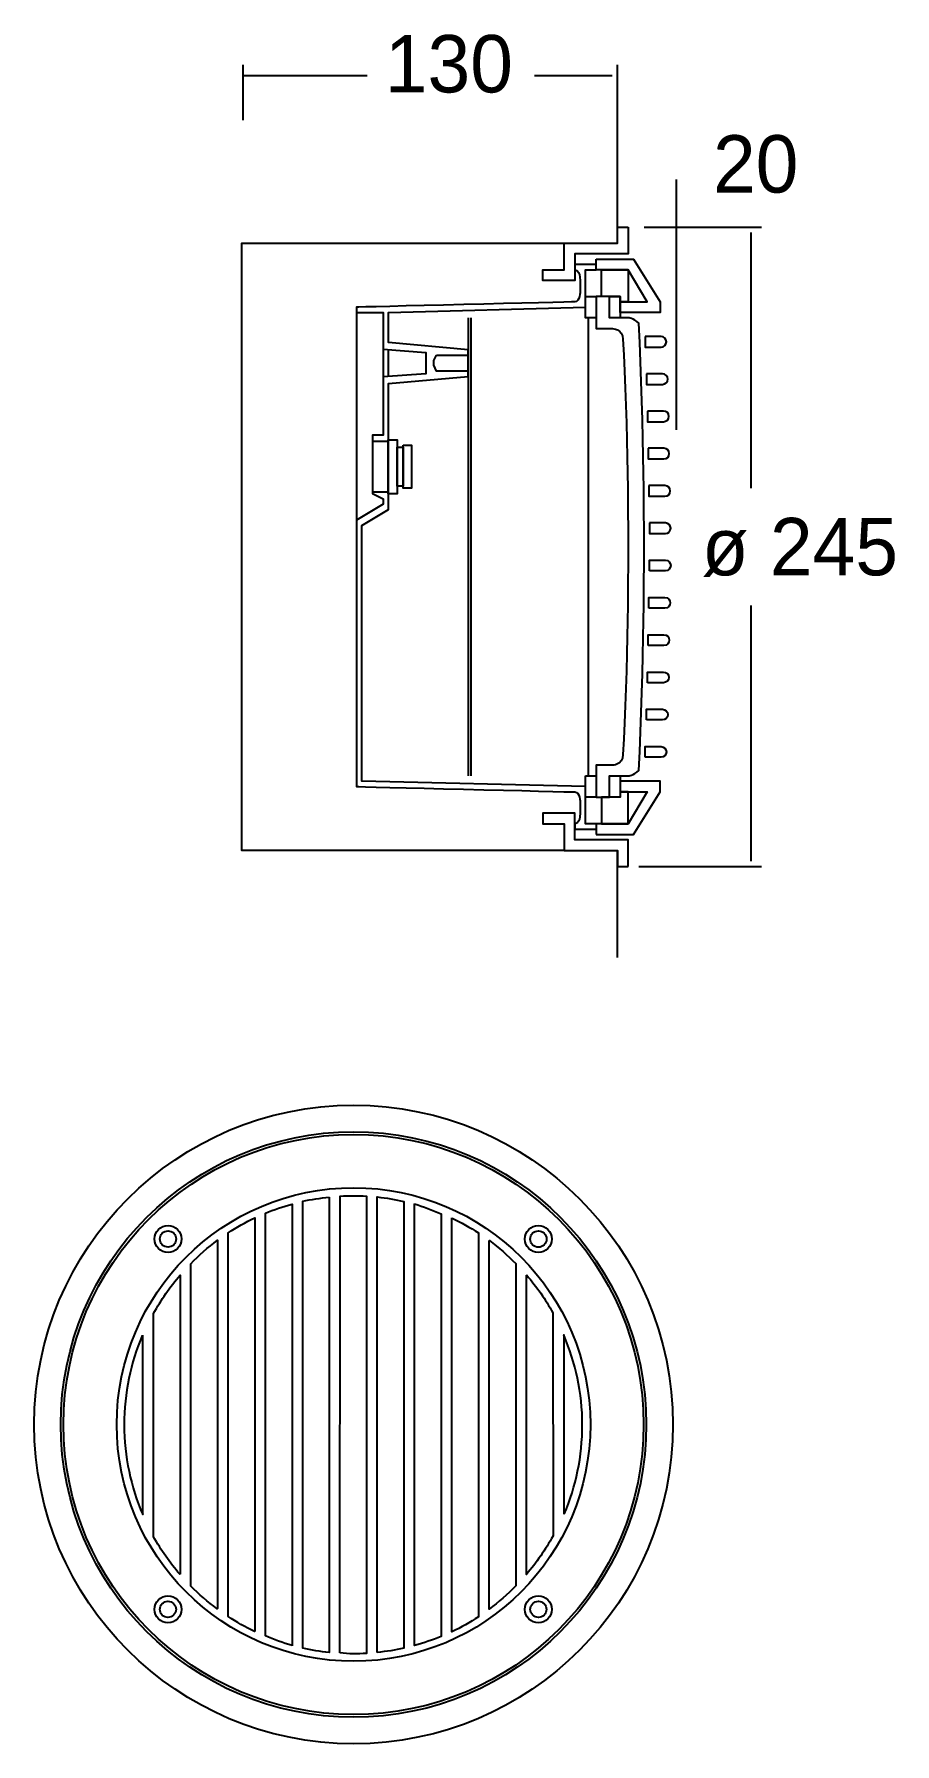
# Model space of a CAD drawing. Extents: x 16 to 146, y 18 to 274.
import ezdxf

# ---------------------------------------------------------------- set-up
doc = ezdxf.new("R2010")
doc.units = 0
doc.layers.add('LIVELLO_1', color=160, linetype='Continuous')
doc.styles.add('STD', font='txt')

# ---------------------------------------------------------------- blocks, each defined once
blk = doc.blocks.new('AI9-BLK1')
at = {"layer": 'LIVELLO_1', "color": 7}
for p, q in [((-31.88, 115.01), (-31.88, 123.31)), ((24.26, 116.92), (24.26, 123.31)), ((-31.88, 121.71), (-13.28, 121.71)), ((11.81, 121.71), (23.46, 121.71)), ((24.26, 96.53), (24.26, 118.77)), ((33.04, 106.12), (33.04, 68.56)), ((28.25, 98.93), (45.83, 98.93)), ((44.23, 98.13), (44.23, 59.77)), ((-14.89, 86.94), (-14.89, 53.38)), ((1.88, 85.34), (1.88, 16.63)), ((2.28, 85.34), (2.28, 16.63)), ((19.86, 85.34), (19.86, 16.63)), ((-10.9, 82.14), (-10.9, 74.96)), ((-10.1, 76.55), (-10.1, 80.55)), ((44.23, 42.2), (44.23, 3.85)), ((24.26, -10.62), (24.26, 5.44)), ((27.45, 3.05), (45.83, 3.05))]:
    blk.add_line(p, q, dxfattribs=at)
for points in [[(25.85, 98.93), (25.85, 94.93), (17.86, 94.93), (17.86, 94.13), (17.86, 90.93), (13.07, 90.93), (13.07, 92.53), (16.27, 92.53), (16.27, 96.53), (24.26, 96.53), (24.26, 98.93)], [(21.06, 94.13), (26.65, 94.13), (30.65, 87.74), (30.65, 86.14), (24.66, 86.14), (24.66, 87.74), (28.73, 87.74), (25.85, 92.53), (21.06, 92.53)], [(21.86, 92.53), (25.85, 92.53), (25.85, 87.74), (24.66, 87.74), (24.66, 88.54), (21.86, 88.55)], [(19.46, 88.54), (21.06, 88.54), (21.06, 85.34), (19.46, 85.34)], [(23.06, 88.54), (24.65, 88.54), (24.65, 85.34), (23.06, 85.34)], [(-2.91, 79.75), (1.88, 79.75), (1.88, 77.35), (-2.91, 77.35), (-3.31, 78.27), (-3.31, 78.97)], [(-12.46, 66.85), (-10.14, 66.85), (-10.14, 59.17), (-12.46, 59.17)], [(-10.14, 67.06), (-8.8, 67.06), (-8.8, 58.96), (-10.14, 58.96)], [(-8.8, 65.94), (-7.88, 65.94), (-7.88, 60.09), (-8.8, 60.09)], [(-7.88, 66.23), (-6.62, 66.23), (-6.62, 59.79), (-7.88, 59.79)], [(19.46, 16.63), (21.06, 16.63), (21.06, 13.43), (19.46, 13.43)], [(21.06, 7.84), (26.65, 7.84), (30.65, 14.23), (30.65, 15.83), (24.66, 15.83), (24.66, 14.23), (28.73, 14.23), (25.85, 9.44), (21.06, 9.44)], [(23.06, 16.63), (24.65, 16.63), (24.65, 13.43), (23.06, 13.43)], [(21.86, 9.44), (25.85, 9.44), (25.85, 14.23), (24.66, 14.23), (24.66, 13.43), (21.86, 13.42)], [(25.85, 3.05), (25.85, 7.04), (17.86, 7.04), (17.86, 7.84), (17.86, 11.04), (13.07, 11.04), (13.07, 9.44), (16.27, 9.44), (16.27, 5.44), (24.26, 5.44), (24.26, 3.05)]]:
    blk.add_lwpolyline(points, close=True, dxfattribs=at)
for points in [[(16.27, 5.44), (-32.11, 5.44), (-32.11, 96.53), (16.27, 96.53)], [(21.06, 9.44), (19.46, 9.44), (19.46, 15.03), (-14.09, 15.83), (-14.09, 54.18), (-10.1, 56.58), (-10.1, 75.52), (1.88, 76.55), (1.88, 80.55), (-10.1, 81.65), (-10.1, 86.14), (19.46, 86.94), (19.46, 92.53), (21.06, 92.53)]]:
    blk.add_lwpolyline(points, dxfattribs=at)
for centre, radius in [((-15.33, -80.67), 47.9), ((-15.33, -80.67), 43.91), ((-15.33, -80.67), 43.51), ((-15.33, -80.67), 35.52), ((-43.16, -52.84), 2.03), ((12.39, -52.85), 2.03), ((-43.16, -52.84), 1.21), ((12.39, -52.85), 1.22), ((-43.17, -108.4), 2.02), ((-43.17, -108.4), 1.21), ((12.39, -108.4), 2.02), ((12.39, -108.4), 1.21)]:
    blk.add_circle(centre, radius, dxfattribs=at)
for points, knots in [([(21.06, 93.33), (21.06, 93.33), (17.86, 93.33), (17.86, 93.33), (17.86, 93.33), (17.86, 92.53), (17.86, 92.53), (17.86, 92.53), (18.66, 92.53), (18.66, 90.93), (18.66, 90.93), (18.66, 89.34), (18.66, 89.34), (18.66, 89.34), (18.66, 87.74), (17.86, 87.74), (17.06, 87.74), (-14.89, 86.94), (-14.89, 86.94), (-14.89, 86.94), (-14.89, 86.14), (-14.89, 86.14), (-14.89, 86.14), (-10.9, 86.14), (-10.9, 86.14), (-10.9, 86.14), (-10.9, 80.66), (-10.9, 80.66), (-10.9, 80.66), (-4.51, 80.15), (-4.51, 80.15), (-4.51, 80.15), (-4.51, 76.95), (-4.51, 76.95), (-4.51, 76.95), (-10.9, 76.51), (-10.9, 76.51), (-10.9, 76.51), (-10.9, 67.76), (-10.9, 67.76), (-10.9, 67.76), (-12.5, 67.76), (-12.5, 67.76), (-12.5, 67.76), (-12.5, 58.98), (-12.5, 58.98), (-12.5, 58.98), (-10.9, 58.18), (-10.9, 58.18), (-10.9, 58.18), (-10.9, 57.38), (-10.9, 57.38), (-10.9, 57.38), (-14.89, 54.98), (-14.89, 54.98), (-14.89, 54.98), (-14.9, 15.03), (-14.9, 15.03), (-14.9, 15.03), (17.06, 14.23), (17.86, 14.23), (18.66, 14.23), (18.66, 12.63), (18.66, 12.63), (18.66, 12.63), (18.66, 11.04), (18.66, 11.04), (18.66, 9.44), (17.86, 9.44), (17.86, 9.44), (17.86, 9.44), (17.86, 8.64), (17.86, 8.64), (17.86, 8.64), (21.06, 8.64), (21.06, 8.64)], [0, 0, 0, 0, 1, 1, 1, 2, 2, 2, 3, 3, 3, 4, 4, 4, 5, 5, 5, 6, 6, 6, 7, 7, 7, 8, 8, 8, 9, 9, 9, 10, 10, 10, 11, 11, 11, 12, 12, 12, 13, 13, 13, 14, 14, 14, 15, 15, 15, 16, 16, 16, 17, 17, 17, 18, 18, 18, 19, 19, 19, 20, 20, 20, 21, 21, 21, 22, 22, 22, 23, 23, 23, 24, 24, 24, 25, 25, 25, 25]), ([(25.85, 50.98), (25.85, 50.98), (25.85, 70.16), (25.06, 82.14), (25.06, 83.74), (23.46, 83.74), (23.46, 83.74), (23.46, 83.74), (21.06, 83.74), (21.06, 83.74), (21.06, 83.74), (21.06, 88.54), (21.06, 88.54), (21.06, 88.54), (23.06, 88.54), (23.06, 88.54), (23.06, 88.54), (23.06, 85.34), (23.06, 85.34), (23.06, 85.34), (25.85, 85.34), (25.85, 85.34), (25.85, 85.34), (26.65, 85.34), (27.45, 84.54), (28.25, 69.36), (28.25, 50.98), (28.25, 50.98), (28.25, 50.98), (28.25, 32.61), (27.45, 17.43), (26.65, 16.63), (25.85, 16.63), (25.85, 16.63), (25.85, 16.63), (23.06, 16.63), (23.06, 16.63), (23.06, 16.63), (23.06, 13.43), (23.06, 13.43), (23.06, 13.43), (21.06, 13.43), (21.06, 13.43), (21.06, 13.43), (21.06, 18.22), (21.06, 18.22), (21.06, 18.22), (23.46, 18.22), (23.46, 18.22), (23.46, 18.22), (25.06, 18.22), (25.06, 19.82), (25.85, 31.81), (25.85, 50.98), (25.85, 50.98)], [0, 0, 0, 0, 1, 1, 1, 2, 2, 2, 3, 3, 3, 4, 4, 4, 5, 5, 5, 6, 6, 6, 7, 7, 7, 8, 8, 8, 9, 9, 9, 10, 10, 10, 11, 11, 11, 12, 12, 12, 13, 13, 13, 14, 14, 14, 15, 15, 15, 16, 16, 16, 17, 17, 17, 18, 18, 18, 18]), ([(28.39, 82.54), (28.39, 82.54), (30.79, 82.54), (30.79, 82.54), (31.23, 82.54), (31.59, 82.19), (31.59, 81.75), (31.59, 81.31), (31.23, 80.95), (30.79, 80.95), (30.79, 80.95), (28.39, 80.95), (28.39, 80.95), (28.39, 80.95), (28.39, 82.54), (28.39, 82.54)], [0, 0, 0, 0, 1, 1, 1, 2, 2, 2, 3, 3, 3, 4, 4, 4, 5, 5, 5, 5]), ([(28.39, 82.54), (28.39, 82.54), (30.79, 82.54), (30.79, 82.54), (31.23, 82.54), (31.59, 82.19), (31.59, 81.75), (31.59, 81.31), (31.23, 80.95), (30.79, 80.95), (30.79, 80.95), (28.39, 80.95), (28.39, 80.95), (28.39, 80.95), (28.39, 82.54), (28.39, 82.54)], [0, 0, 0, 0, 1, 1, 1, 2, 2, 2, 3, 3, 3, 4, 4, 4, 5, 5, 5, 5]), ([(28.6, 76.95), (28.6, 76.95), (31, 76.95), (31, 76.95), (31.44, 76.95), (31.8, 76.59), (31.8, 76.15), (31.8, 75.71), (31.44, 75.36), (31, 75.36), (31, 75.36), (28.6, 75.36), (28.6, 75.36), (28.6, 75.36), (28.6, 76.95), (28.6, 76.95)], [0, 0, 0, 0, 1, 1, 1, 2, 2, 2, 3, 3, 3, 4, 4, 4, 5, 5, 5, 5]), ([(28.77, 71.36), (28.77, 71.36), (31.16, 71.36), (31.16, 71.36), (31.61, 71.36), (31.97, 71), (31.97, 70.56), (31.97, 70.12), (31.61, 69.76), (31.16, 69.76), (31.16, 69.76), (28.77, 69.76), (28.77, 69.76), (28.77, 69.76), (28.77, 71.36), (28.77, 71.36)], [0, 0, 0, 0, 1, 1, 1, 2, 2, 2, 3, 3, 3, 4, 4, 4, 5, 5, 5, 5]), ([(28.84, 65.77), (28.84, 65.77), (31.23, 65.77), (31.23, 65.77), (31.67, 65.77), (32.03, 65.41), (32.03, 64.97), (32.03, 64.53), (31.67, 64.17), (31.23, 64.17), (31.23, 64.17), (28.84, 64.17), (28.84, 64.17), (28.84, 64.17), (28.84, 65.77), (28.84, 65.77)], [0, 0, 0, 0, 1, 1, 1, 2, 2, 2, 3, 3, 3, 4, 4, 4, 5, 5, 5, 5]), ([(28.98, 60.17), (28.98, 60.17), (31.38, 60.17), (31.38, 60.17), (31.82, 60.17), (32.18, 59.82), (32.18, 59.37), (32.18, 58.93), (31.82, 58.58), (31.38, 58.58), (31.38, 58.58), (28.98, 58.58), (28.98, 58.58), (28.98, 58.58), (28.98, 60.17), (28.98, 60.17)], [0, 0, 0, 0, 1, 1, 1, 2, 2, 2, 3, 3, 3, 4, 4, 4, 5, 5, 5, 5]), ([(29.05, 54.58), (29.05, 54.58), (31.44, 54.58), (31.44, 54.58), (31.89, 54.58), (32.24, 54.22), (32.24, 53.78), (32.24, 53.34), (31.89, 52.98), (31.44, 52.98), (31.44, 52.98), (29.05, 52.98), (29.05, 52.98), (29.05, 52.98), (29.05, 54.58), (29.05, 54.58)], [0, 0, 0, 0, 1, 1, 1, 2, 2, 2, 3, 3, 3, 4, 4, 4, 5, 5, 5, 5]), ([(29.05, 47.39), (29.05, 47.39), (31.44, 47.39), (31.44, 47.39), (31.89, 47.39), (32.24, 47.75), (32.24, 48.19), (32.24, 48.63), (31.89, 48.99), (31.44, 48.99), (31.44, 48.99), (29.05, 48.99), (29.05, 48.99), (29.05, 48.99), (29.05, 47.39), (29.05, 47.39)], [0, 0, 0, 0, 1, 1, 1, 2, 2, 2, 3, 3, 3, 4, 4, 4, 5, 5, 5, 5]), ([(28.98, 41.79), (28.98, 41.79), (31.38, 41.79), (31.38, 41.79), (31.82, 41.79), (32.18, 42.15), (32.18, 42.6), (32.18, 43.04), (31.82, 43.4), (31.38, 43.4), (31.38, 43.4), (28.98, 43.4), (28.98, 43.4), (28.98, 43.4), (28.98, 41.79), (28.98, 41.79)], [0, 0, 0, 0, 1, 1, 1, 2, 2, 2, 3, 3, 3, 4, 4, 4, 5, 5, 5, 5]), ([(28.84, 36.2), (28.84, 36.2), (31.23, 36.2), (31.23, 36.2), (31.67, 36.2), (32.03, 36.56), (32.03, 37), (32.03, 37.45), (31.67, 37.8), (31.23, 37.8), (31.23, 37.8), (28.84, 37.8), (28.84, 37.8), (28.84, 37.8), (28.84, 36.2), (28.84, 36.2)], [0, 0, 0, 0, 1, 1, 1, 2, 2, 2, 3, 3, 3, 4, 4, 4, 5, 5, 5, 5]), ([(28.77, 30.61), (28.77, 30.61), (31.16, 30.61), (31.16, 30.61), (31.61, 30.61), (31.97, 30.97), (31.97, 31.41), (31.97, 31.85), (31.61, 32.21), (31.16, 32.21), (31.16, 32.21), (28.77, 32.21), (28.77, 32.21), (28.77, 32.21), (28.77, 30.61), (28.77, 30.61)], [0, 0, 0, 0, 1, 1, 1, 2, 2, 2, 3, 3, 3, 4, 4, 4, 5, 5, 5, 5]), ([(28.6, 25.02), (28.6, 25.02), (31, 25.02), (31, 25.02), (31.44, 25.02), (31.8, 25.38), (31.8, 25.82), (31.8, 26.26), (31.44, 26.62), (31, 26.62), (31, 26.62), (28.6, 26.62), (28.6, 26.62), (28.6, 26.62), (28.6, 25.02), (28.6, 25.02)], [0, 0, 0, 0, 1, 1, 1, 2, 2, 2, 3, 3, 3, 4, 4, 4, 5, 5, 5, 5]), ([(28.39, 19.42), (28.39, 19.42), (30.79, 19.42), (30.79, 19.42), (31.23, 19.42), (31.59, 19.78), (31.59, 20.22), (31.59, 20.66), (31.23, 21.02), (30.79, 21.02), (30.79, 21.02), (28.39, 21.02), (28.39, 21.02), (28.39, 21.02), (28.39, 19.42), (28.39, 19.42)], [0, 0, 0, 0, 1, 1, 1, 2, 2, 2, 3, 3, 3, 4, 4, 4, 5, 5, 5, 5]), ([(-24.56, -113.85), (-24.56, -113.85), (-24.56, -47.62), (-24.56, -47.62), (-25.95, -48), (-27.25, -48.41), (-28.56, -48.96), (-28.56, -48.96), (-28.56, -112.37), (-28.56, -112.37), (-27.25, -112.92), (-25.92, -113.45), (-24.54, -113.83), (-24.54, -113.83), (-24.56, -113.85), (-24.56, -113.85)], [0, 0, 0, 0, 1, 1, 1, 2, 2, 2, 3, 3, 3, 4, 4, 4, 5, 5, 5, 5]), ([(-18.97, -46.56), (-20.33, -46.7), (-21.66, -46.9), (-22.96, -47.19), (-22.96, -47.19), (-22.96, -114.21), (-22.96, -114.21), (-21.66, -114.5), (-20.34, -114.74), (-18.98, -114.88), (-18.98, -114.88), (-18.97, -46.56), (-18.97, -46.56)], [0, 0, 0, 0, 1, 1, 1, 2, 2, 2, 3, 3, 3, 4, 4, 4, 4]), ([(-17.37, -114.93), (-16.72, -114.97), (-16.03, -115.07), (-15.37, -115.07), (-14.71, -115.07), (-14.03, -115.04), (-13.38, -115), (-13.38, -115), (-13.39, -46.41), (-13.39, -46.41), (-14.05, -46.37), (-14.71, -46.35), (-15.37, -46.35), (-16.03, -46.35), (-16.69, -46.37), (-17.34, -46.41), (-17.34, -46.41), (-17.37, -114.93), (-17.37, -114.93)], [0, 0, 0, 0, 1, 1, 1, 2, 2, 2, 3, 3, 3, 4, 4, 4, 5, 5, 5, 6, 6, 6, 6]), ([(-11.78, -114.86), (-10.42, -114.72), (-9.09, -114.52), (-7.78, -114.23), (-7.78, -114.23), (-7.78, -47.22), (-7.78, -47.22), (-9.09, -46.92), (-10.41, -46.68), (-11.77, -46.54), (-11.77, -46.54), (-11.78, -114.86), (-11.78, -114.86)], [0, 0, 0, 0, 1, 1, 1, 2, 2, 2, 3, 3, 3, 4, 4, 4, 4]), ([(-6.18, -47.57), (-6.18, -47.57), (-6.18, -113.81), (-6.18, -113.81), (-4.8, -113.42), (-3.5, -113.01), (-2.19, -112.46), (-2.19, -112.46), (-2.19, -49.05), (-2.19, -49.05), (-3.5, -48.5), (-4.83, -47.97), (-6.21, -47.59), (-6.21, -47.59), (-6.18, -47.57), (-6.18, -47.57)], [0, 0, 0, 0, 1, 1, 1, 2, 2, 2, 3, 3, 3, 4, 4, 4, 5, 5, 5, 5]), ([(-30.16, -111.74), (-30.16, -111.74), (-30.16, -49.66), (-30.16, -49.66), (-31.53, -50.32), (-32.89, -51.08), (-34.15, -51.91), (-34.15, -51.91), (-34.15, -109.49), (-34.15, -109.49), (-32.92, -110.29), (-31.54, -111.06), (-30.2, -111.71), (-30.2, -111.71), (-30.16, -111.74), (-30.16, -111.74)], [0, 0, 0, 0, 1, 1, 1, 2, 2, 2, 3, 3, 3, 4, 4, 4, 5, 5, 5, 5]), ([(-0.59, -49.68), (-0.59, -49.68), (-0.59, -111.76), (-0.59, -111.76), (0.78, -111.1), (2.14, -110.34), (3.4, -109.51), (3.4, -109.51), (3.4, -51.93), (3.4, -51.93), (2.17, -51.13), (0.79, -50.36), (-0.55, -49.72), (-0.55, -49.72), (-0.59, -49.68), (-0.59, -49.68)], [0, 0, 0, 0, 1, 1, 1, 2, 2, 2, 3, 3, 3, 4, 4, 4, 5, 5, 5, 5]), ([(-35.75, -108.29), (-35.75, -108.29), (-35.75, -53.04), (-35.75, -53.04), (-37.18, -54.11), (-38.52, -55.29), (-39.76, -56.56), (-39.76, -56.56), (-39.74, -104.9), (-39.74, -104.9), (-38.51, -106.14), (-37.19, -107.29), (-35.78, -108.33), (-35.78, -108.33), (-35.75, -108.29), (-35.75, -108.29)], [0, 0, 0, 0, 1, 1, 1, 2, 2, 2, 3, 3, 3, 4, 4, 4, 5, 5, 5, 5]), ([(5, -53.13), (5, -53.13), (5, -108.38), (5, -108.38), (6.43, -107.32), (7.77, -106.13), (9.02, -104.86), (9.02, -104.86), (8.99, -56.51), (8.99, -56.51), (7.77, -55.27), (6.44, -54.13), (5.04, -53.09), (5.04, -53.09), (5, -53.13), (5, -53.13)], [0, 0, 0, 0, 1, 1, 1, 2, 2, 2, 3, 3, 3, 4, 4, 4, 5, 5, 5, 5]), ([(-41.34, -103.14), (-41.34, -103.14), (-41.34, -58.26), (-41.34, -58.26), (-42.87, -60.03), (-44.19, -61.97), (-45.33, -64.03), (-45.33, -64.03), (-45.33, -97.51), (-45.33, -97.51), (-44.21, -99.52), (-42.88, -101.41), (-41.39, -103.14), (-41.39, -103.14), (-41.34, -103.14), (-41.34, -103.14)], [0, 0, 0, 0, 1, 1, 1, 2, 2, 2, 3, 3, 3, 4, 4, 4, 5, 5, 5, 5]), ([(10.59, -58.28), (10.59, -58.28), (10.59, -103.16), (10.59, -103.16), (12.12, -101.39), (13.44, -99.45), (14.59, -97.39), (14.59, -97.39), (14.58, -63.92), (14.58, -63.92), (13.46, -61.9), (12.14, -60.01), (10.64, -58.28), (10.64, -58.28), (10.59, -58.28), (10.59, -58.28)], [0, 0, 0, 0, 1, 1, 1, 2, 2, 2, 3, 3, 3, 4, 4, 4, 5, 5, 5, 5]), ([(-47.02, -67.32), (-48.77, -71.43), (-49.73, -75.96), (-49.73, -80.71), (-49.73, -85.5), (-48.72, -90.05), (-46.95, -94.19), (-46.95, -94.19), (-46.94, -67.28), (-46.94, -67.28)], [0, 0, 0, 0, 1, 1, 1, 2, 2, 2, 3, 3, 3, 3]), ([(16.27, -94.1), (18.02, -89.99), (18.98, -85.46), (18.98, -80.71), (18.98, -75.92), (17.97, -71.37), (16.2, -67.23), (16.2, -67.23), (16.2, -94.14), (16.2, -94.14)], [0, 0, 0, 0, 1, 1, 1, 2, 2, 2, 3, 3, 3, 3])]:
    blk.add_open_spline(points, degree=3, knots=knots, dxfattribs=at)
at = {"layer": 'LIVELLO_1', "color": 7, "char_height": 8.611, "attachment_point": 1, "style": 'STD'}
for s, insert in [('\\fMyriad Roman|b0|i0;\\H8.6110;\\C7;130', (-10.64, 127.77)), ('\\fMyriad Roman|b0|i0;\\H8.6110;\\C7;20', (38.58, 112.74)), ('\\fMyriad Roman|b0|i0;\\H8.6110;\\C7;ø 245', (36.89, 55.33))]:
    blk.add_mtext(s, dxfattribs=dict(at, insert=insert))

msp = doc.modelspace()

# ---------------------------------------------------------------- block references
at = {"layer": 'LIVELLO_1', "color": 7}
msp.add_blockref('AI9-BLK1', (79.67257, 146.423018), dxfattribs=at)

doc.saveas('drawing.dxf')
